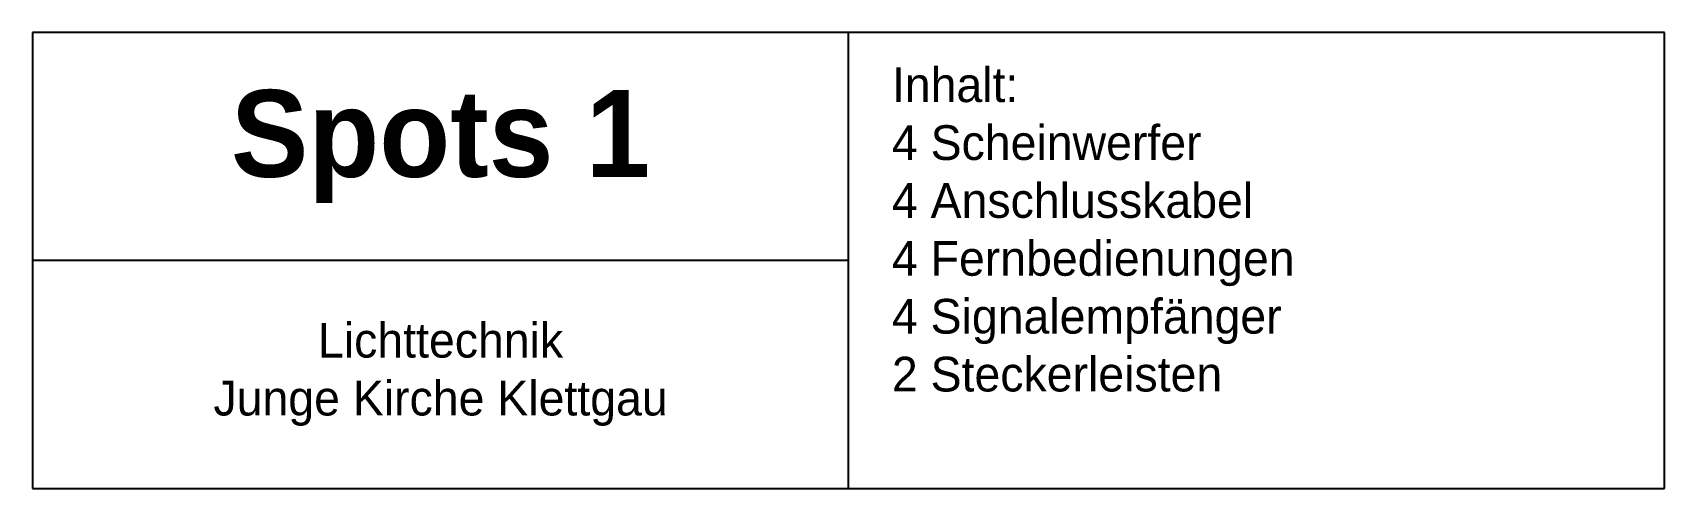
# Model space of a CAD drawing. Header units: millimetres. Extents: x 11 to 199, y 233 to 286.
import ezdxf

# ---------------------------------------------------------------- set-up
doc = ezdxf.new("R2010")
doc.units = ezdxf.units.MM
doc.layers.add('Text', color=7, linetype='Continuous', lineweight=25, true_color=0x000000)
doc.styles.add('textstyle0', font='')
doc.styles.add('textstyle1', font='')
doc.styles.add('textstyle2', font='')
doc.styles.get('textstyle0').set_extended_font_data('Lato Heavy')
doc.styles.get('textstyle1').set_extended_font_data('Lato Black')
doc.styles.get('textstyle2').set_extended_font_data('Lato Medium')

msp = doc.modelspace()

# ---------------------------------------------------------------- linework, layer by layer
at = {"layer": 'Text'}
for p, q in [((199, 286), (11, 286)), ((11, 286), (11, 233.5)), ((105, 233.5), (105, 286)), ((199, 233.5), (199, 286)), ((105, 259.75), (11, 259.75)), ((11, 233.5), (199, 233.5))]:
    msp.add_line(p, q, dxfattribs=at)

# ---------------------------------------------------------------- texts
for s, insert, char_height, attachment_point, style in [('\\fLato Heavy|b0|i0|c0|p0;Inhalt:\\P\\fLato 7|b0|i0|c0|p0;4 Scheinwerfer\\P4 Anschlusskabel\\P4 Fernbedienungen\\P4 Signalempfänger\\P2 Steckerleisten', (110, 282), 4, 1, 'textstyle2'), ('\\fLato Black|b1|i0|c0|p0;Spots 1', (58, 272.875), 10, 5, 'textstyle1'), ('Lichttechnik\\PJunge Kirche Klettgau', (58, 246.625), 4, 5, 'textstyle0')]:
    msp.add_mtext(s, dxfattribs=dict(at, insert=insert, char_height=char_height, attachment_point=attachment_point, style=style))

doc.saveas('drawing.dxf')
